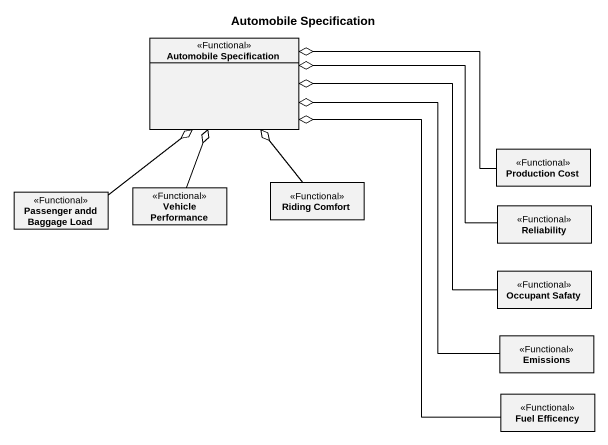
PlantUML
@startuml
title Automobile Specification
hide circle
hide empty members
class "Automobile Specification" as Automobile_Specification <<Functional>>
class "Production Cost" as Production_Cost <<Functional>>
class "Passenger andd Baggage Load" as Passenger_andd_Baggage_Load <<Functional>>
class "Vehicle Performance" as Vehicle_Performance <<Functional>>
class "Riding Comfort" as Riding_Comfort <<Functional>>
class Reliability <<Functional>>
class "Occupant Safaty" as Occupant_Safaty <<Functional>>
class Emissions <<Functional>>
class "Fuel Efficency" as Fuel_Efficency <<Functional>>
Production_Cost -left-o Automobile_Specification
Passenger_andd_Baggage_Load -up-o Automobile_Specification
Vehicle_Performance -up-o Automobile_Specification
Riding_Comfort -up-o Automobile_Specification
Reliability -left-o Automobile_Specification
Occupant_Safaty -up-o Automobile_Specification
Emissions -up-o Automobile_Specification
Fuel_Efficency -up-o Automobile_Specification
@enduml
